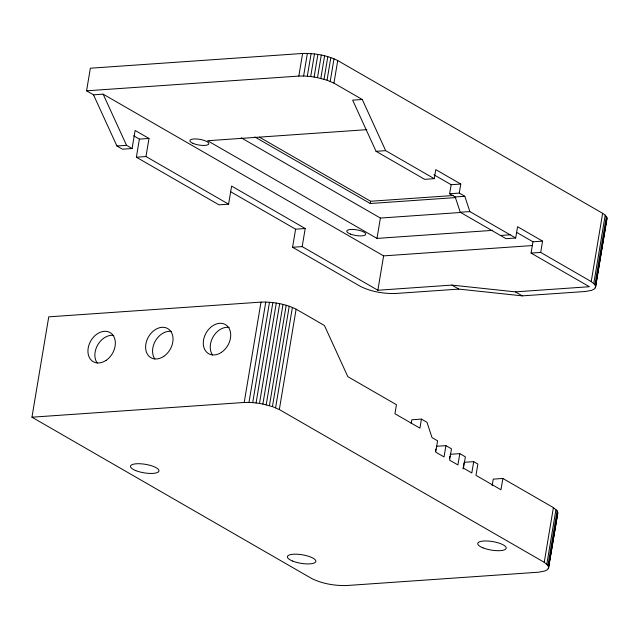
<?xml version="1.0" encoding="UTF-8"?>
<svg xmlns="http://www.w3.org/2000/svg" width="639" height="639" viewBox="0 0 639 639"><rect width="100%" height="100%" fill="white"/><g stroke="black" fill="none" stroke-linecap="round" stroke-linejoin="round"><path stroke-width="0.96" d="M492.142 485.72L493.244 479.122L502.861 478.459L553.39 507.598L557.112 510.761L557.799 512.949L548.645 567.648L547.559 569.549L544.771 571.034L538.573 572.201L346.705 585.532C334.708 585.827 322.407 583.798 311.584 578.455L31.95 417.203L48.748 316.848L261 302.111C272.997 301.808 285.306 303.837 296.121 309.18L324.436 325.515L347.848 376.683L396.444 404.703L394.934 413.745L419.927 428.154L421.436 419.112L411.828 419.783L411.22 423.401M532.503 245.544L383.608 255.88L103.127 94.149L93.51 94.82L86.569 90.818L90.355 68.213L302.606 53.468C314.604 53.173 326.912 55.202 337.727 60.545L602.641 213.298L605.213 215.159L606.922 217.587L595.628 286.919L594.542 288.82L591.746 290.298L585.548 291.472L522.303 295.865L458.826 289.1L395.581 293.493C383.576 293.788 371.275 291.767 360.46 286.416L292.566 247.269L295.593 229.193L230.559 191.692M93.51 94.82L116.921 145.988L122.472 149.191L132.089 148.528L135.117 130.444L148.999 138.447L145.972 156.531L228.586 204.168L231.614 186.085L305.21 228.522L302.183 246.606L377.857 290.242L451.877 285.098L515.361 291.863L589.39 286.719L531.073 253.092L532.958 241.79L516.584 232.348M228.586 204.168L218.977 204.839L136.363 157.202L139.39 139.118L133.671 135.819M31.95 417.203L244.21 402.466L261 302.111M86.569 90.818L298.828 76.073L302.606 53.468M244.21 402.466L248.986 402.402L265.776 302.047M298.828 76.073L303.605 76.009L307.383 53.404M248.986 402.402L252.701 402.618L269.49 302.255M303.605 76.009L307.319 76.225L311.097 53.62M252.701 402.618L256.071 402.953L272.861 302.598M307.319 76.225L310.69 76.56L314.468 53.964M256.071 402.953L259.482 403.433L276.28 303.078M310.69 76.56L314.1 77.047L317.887 54.443M548.645 567.648L547.958 565.467L544.236 562.296L279.331 409.543L272.438 406.596L262.885 404.048L279.674 303.693M595.628 286.919L594.933 284.73L591.219 281.559L540.682 252.421L542.575 241.127L517.582 226.709L515.689 238.012L469.865 211.589L464.817 196.285L459.265 193.082L460.775 184.04L435.782 169.631L434.272 178.672L385.668 150.652L362.265 99.476L333.949 83.15L327.056 80.202L317.503 77.662L321.289 55.058M266.215 404.791L283.005 304.436M320.834 78.397L324.612 55.801M269.418 405.645L286.208 305.282M324.037 79.252L327.815 56.647M272.438 406.596L289.227 306.233M327.056 80.202L330.834 57.598M275.601 407.762L292.398 307.407M330.219 81.377L334.005 58.772M279.331 409.543L296.121 309.18M333.949 83.15L337.727 60.545M455.775 197.571L370.245 203.514L370.62 201.253L259.522 137.193M492.389 230.383L376.986 238.403L380.389 218.059L241.238 137.824M377.857 290.242L383.608 255.88M464.817 196.285L455.208 196.956L449.648 193.753L451.166 184.711L433.929 174.774M435.526 451.006L435.846 449.121M436.317 446.294L445.926 445.631L444.041 456.933L435.71 452.124L437.595 440.822L432.044 437.627L426.996 422.315L421.436 419.112M449.568 458.075L449.888 456.19M450.199 454.305L459.816 453.634L457.923 464.936L449.592 460.136L451.485 448.834L445.926 445.631M462.979 468.906L463.299 467.021M463.61 465.136L463.93 463.251M464.082 462.309L473.699 461.646L471.806 472.948L463.475 468.139L465.368 456.837L459.816 453.634M502.861 478.459L500.968 489.762L475.975 475.344L477.868 464.042L473.699 461.646M544.236 562.296L553.39 507.598M591.219 281.559L602.641 213.298M546.816 564.149L555.97 509.451M593.791 283.42L605.213 215.159M547.958 565.467L557.112 510.761M594.933 284.73L606.355 216.469M548.526 566.585L557.679 511.887M595.5 285.849L606.922 217.587M548.326 568.646L557.799 512.949M595.308 287.909L607.05 218.658M556.713 514.85L557.48 513.94M362.265 99.476L352.648 100.147L376.059 151.315L424.655 179.343L434.272 178.672M139.39 139.118L148.999 138.447M116.921 145.988L126.538 145.325L132.089 148.528M366.77 129.669L207.587 140.724L376.986 238.403M136.363 157.202L145.972 156.531M376.059 151.315L385.668 150.652M451.166 184.711L460.775 184.04M449.648 193.753L459.265 193.082M370.62 201.253L453.163 195.518M455.208 196.956L460.256 212.26L469.865 211.589M380.389 218.059L460.975 212.46M295.593 229.193L305.21 228.522M292.566 247.269L302.183 246.606M500.521 235.479L510.138 234.809M515.689 238.012L506.072 238.682L460.256 212.26M532.958 241.79L542.575 241.127M531.073 253.092L540.682 252.421M314.1 77.047L317.503 77.662M259.482 403.433L262.885 404.048M254.841 136.97L370.245 203.514M515.361 291.863L522.303 295.865M451.877 285.098L458.826 289.1M103.127 94.149L126.538 145.325M97.192 362.984A16.814 12.516 -60 0 1 97.959 344.501A16.814 12.516 -60 0 1 113.806 335.435M154.87 358.982A16.814 12.516 -60 0 1 155.644 340.491A16.814 12.516 -60 0 1 171.492 331.433M212.555 354.972A16.814 12.516 -60 0 1 213.322 336.489A16.814 12.516 -60 0 1 229.169 327.424M106.074 360.364A16.814 12.516 -60 0 0 110.659 332.959A16.814 12.516 -60 0 0 88.182 348.071A16.814 12.516 -60 0 0 106.074 360.364M163.76 356.362A16.814 12.516 -60 0 0 168.345 328.957A16.814 12.516 -60 0 0 145.86 344.062A16.814 12.516 -60 0 0 163.76 356.362M221.437 352.353A16.814 12.516 -60 0 0 226.022 324.947A16.814 12.516 -60 0 0 203.545 340.052A16.814 12.516 -60 0 0 221.437 352.353M292.654 561.074A14.409 4.305 9.5 0 0 315.69 561.881A14.409 4.305 9.5 0 0 296.584 554.205A14.409 4.305 9.5 0 0 292.654 561.074M135.756 470.6A14.409 4.305 9.5 0 0 158.792 471.414A14.409 4.305 9.5 0 0 139.677 463.73A14.409 4.305 9.5 0 0 135.756 470.6M483.004 547.855A14.409 4.305 9.5 0 0 506.04 548.661A14.409 4.305 9.5 0 0 486.934 540.985A14.409 4.305 9.5 0 0 483.004 547.855M350.531 234.114A9.609 2.875 9.5 0 0 365.676 234.457A9.609 2.875 9.5 0 0 352.576 229.425A9.609 2.875 9.5 0 0 350.531 234.114M193.026 143.392A9.609 2.875 9.5 0 0 208.641 144.198A9.609 2.875 9.5 0 0 196.413 138.975A9.609 2.875 9.5 0 0 193.026 143.392"/></g></svg>
